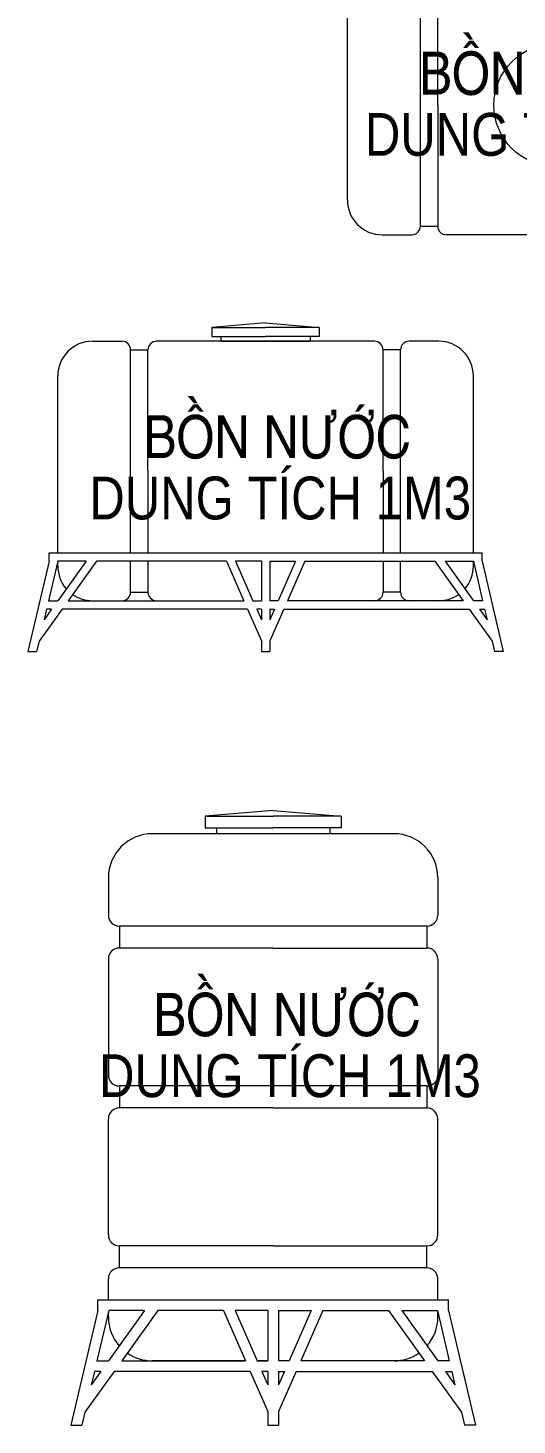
# Model space of a CAD drawing. Header units: millimetres. Extents: x -37049 to 129367, y 25385 to 90033.
# Drawn here: x 28449 to 30275, y 48797 to 54019 of the extents above; entities that cross this region are included whole.
import ezdxf
from ezdxf.enums import TextEntityAlignment as Align

# ---------------------------------------------------------------- set-up
doc = ezdxf.new("R2010")
doc.units = ezdxf.units.MM
doc.header["$MEASUREMENT"] = 0
doc.layers.add('NCHU', color=70, linetype='Continuous')
doc.layers.add('NTBI', color=150, linetype='Continuous', lineweight=20)
doc.styles.add('AVO', font='vhelvcn.ttf')

# ---------------------------------------------------------------- blocks, each defined once
blk = doc.blocks.new('A$C49885DAF')
at = {"layer": 'NTBI'}
for p, q in [((686.4, 1210.8), (887, 1210.8)), ((1087.5, 1210.8), (887, 1210.8)), ((240.6, 1159.3), (351, 1159.3)), ((1293.6, 1159.3), (480.3, 1159.3)), ((720.1, 1177.1), (887, 1177.1)), ((720.1, 1159.3), (1053.8, 1159.3)), ((1053.8, 1177.1), (887, 1177.1)), ((1533.4, 1159.3), (1423, 1159.3)), ((383.3, 1126.9), (448, 1126.9)), ((383.3, 368.7), (383.3, 1126.9)), ((448, 674.3), (448, 1126.9)), ((1326, 674.3), (1326, 1126.9)), ((1390.6, 368.7), (1390.6, 1126.9)), ((111.3, 368.7), (111.3, 1029.9)), ((1662.7, 368.7), (1662.7, 1029.9)), ((448, 674.3), (448, 368.7)), ((1326, 674.3), (1326, 368.7)), ((111.3, 318.6), (111.3, 337.2)), ((383.3, 221.6), (383.3, 337.2)), ((448, 337.2), (448, 221.6)), ((1326, 337.2), (1326, 221.6)), ((1390.6, 221.6), (1390.6, 337.2)), ((1662.7, 318.6), (1662.7, 337.2)), ((383.3, 221.6), (448, 221.6)), ((240.6, 189.3), (351, 189.3)), ((1533.4, 189.3), (1423, 189.3))]:
    blk.add_line(p, q, dxfattribs=at)
at = {"layer": 'NTBI', "color": 3}
for p, q in [((78.9, 337.2), (78.9, 368.7)), ((78.9, 368.7), (1695.1, 368.7)), ((1695.1, 368.7), (1695.1, 368.7)), ((1695.1, 337.2), (1695.1, 368.7)), ((78.9, 337.2), (0, 0)), ((111.3, 337.2), (76.7, 189.3)), ((216.8, 337.2), (111, 189.3)), ((216.8, 337.2), (111.3, 337.2)), ((255.6, 337.2), (149.8, 189.3)), ((740.6, 337.2), (255.6, 337.2)), ((740.6, 337.2), (805.5, 189.3)), ((775, 337.2), (840, 189.3)), ((871.2, 337.2), (871.2, 189.3)), ((902.7, 337.2), (902.7, 189.3)), ((998.9, 337.2), (934, 189.3)), ((1033.4, 337.2), (968.4, 189.3)), ((1033.4, 337.2), (1518.3, 337.2)), ((1518.3, 337.2), (1624.2, 189.3)), ((1557.1, 337.2), (1663, 189.3)), ((1557.1, 337.2), (1662.7, 337.2)), ((1662.7, 337.2), (1697.3, 189.3)), ((1695.1, 337.2), (1774, 0)), ((127.2, 157.7), (41.2, 37.6)), ((69.3, 157.7), (60, 118.1)), ((88.4, 157.7), (60, 118.1)), ((88.4, 157.7), (69.3, 157.7)), ((76.7, 189.3), (111, 189.3)), ((819.4, 157.7), (127.2, 157.7)), ((149.8, 189.3), (805.5, 189.3)), ((819.4, 157.7), (871.2, 39.6)), ((840, 189.3), (871.2, 189.3)), ((871.2, 157.7), (853.8, 157.7)), ((853.8, 157.7), (871.2, 118.1)), ((871.2, 157.7), (871.2, 118.1)), ((934, 189.3), (902.7, 189.3)), ((902.7, 157.7), (920.1, 157.7)), ((954.6, 157.7), (902.7, 39.6)), ((920.1, 157.7), (902.7, 118.1)), ((902.7, 157.7), (902.7, 118.1)), ((954.6, 157.7), (1646.8, 157.7)), ((1624.2, 189.3), (968.4, 189.3)), ((1646.8, 157.7), (1732.8, 37.6)), ((1697.3, 189.3), (1663, 189.3)), ((1685.6, 157.7), (1704.7, 157.7)), ((1685.6, 157.7), (1713.9, 118.1)), ((1704.7, 157.7), (1713.9, 118.1)), ((0, 0), (32.4, 0)), ((41.2, 37.6), (32.4, 0)), ((871.2, 39.6), (871.2, 0)), ((871.2, 0), (902.7, 0)), ((902.7, 39.6), (902.7, 0)), ((1732.8, 37.6), (1741.6, 0)), ((1774, 0), (1741.6, 0))]:
    blk.add_line(p, q, dxfattribs=at)
at = {"layer": 'NTBI'}
for points in [[(887, 1227.6), (686.4, 1210.8), (686.4, 1177.1), (720.1, 1177.1), (720.1, 1159.3)], [(887, 1227.6), (1087.5, 1210.8), (1087.5, 1177.1), (1053.8, 1177.1), (1053.8, 1159.3)], [(1390.6, 1126.9), (1326, 1126.9)], [(1390.6, 221.6), (1326, 221.6)]]:
    blk.add_lwpolyline(points, dxfattribs=at)
at = {"layer": 'NTBI', "color": 3}
for points in [[(871.2, 337.2), (775, 337.2)], [(902.7, 337.2), (998.9, 337.2)]]:
    blk.add_lwpolyline(points, dxfattribs=at)
at = {"layer": 'NTBI'}
for centre, radius, start, end in [((240.6, 1029.9), 129.3, 90, 180), ((351, 1126.9), 32.3, 0, 90), ((480.3, 1126.9), 32.3, 90, 180), ((1293.6, 1126.9), 32.3, 0, 90), ((1423, 1126.9), 32.3, 90, 180), ((1533.4, 1029.9), 129.3, 0, 90), ((240.6, 318.6), 129.3, 180, 220.9323), ((1533.4, 318.6), 129.3, 319.0678, 0), ((240.6, 318.6), 129.3, 235.0307, 270), ((351, 221.6), 32.3, 270, 0), ((480.3, 221.6), 32.3, 180, 270), ((1293.6, 221.6), 32.3, 270, 0), ((1423, 221.6), 32.3, 180, 270), ((1533.4, 318.6), 129.3, 270, 304.9694)]:
    blk.add_arc(centre, radius, start, end, dxfattribs=at)
blk = doc.blocks.new('A$C4F773856')
at = {"layer": 'NTBI'}
for p, q in [((129.3, 970), (239.7, 970)), ((1182.4, 970), (369.1, 970)), ((1422.1, 970), (1311.7, 970)), ((272.1, 32.3), (272.1, 937.7)), ((272.1, 937.7), (336.7, 937.7)), ((336.7, 485), (336.7, 937.7)), ((1214.7, 485), (1214.7, 937.7)), ((1279.4, 32.3), (1279.4, 937.7)), ((0, 129.3), (0, 840.7)), ((1551.4, 129.3), (1551.4, 840.7)), ((336.7, 485), (336.7, 32.3)), ((1214.7, 485), (1214.7, 32.3)), ((272.1, 32.3), (336.7, 32.3)), ((129.3, 0), (239.7, 0)), ((1182.4, 0), (369.1, 0)), ((1422.1, 0), (1311.7, 0))]:
    blk.add_line(p, q, dxfattribs=at)
for points in [[(1279.4, 937.7), (1214.7, 937.7)], [(1279.4, 32.3), (1214.7, 32.3)]]:
    blk.add_lwpolyline(points, dxfattribs=at)
blk.add_circle((775.7, 485), 229.3, dxfattribs=at)
for centre, radius, start, end in [((129.3, 840.7), 129.3, 90, 180), ((239.7, 937.7), 32.3, 0, 90), ((369.1, 937.7), 32.3, 90, 180), ((1182.4, 937.7), 32.3, 0, 90), ((1311.7, 937.7), 32.3, 90, 180), ((1422.1, 840.7), 129.3, 0, 90), ((129.3, 129.3), 129.3, 180, 270), ((1422.1, 129.3), 129.3, 270, 0), ((239.7, 32.3), 32.3, 270, 0), ((369.1, 32.3), 32.3, 180, 270), ((1182.4, 32.3), 32.3, 270, 0), ((1311.7, 32.3), 32.3, 180, 270)]:
    blk.add_arc(centre, radius, start, end, dxfattribs=at)
blk = doc.blocks.new('A$C201B0454')
at = {"layer": 'NTBI'}
for p, q in [((500.7, 2275.3), (755, 2275.3)), ((1009.3, 2275.3), (755, 2275.3)), ((1206, 2210), (304, 2210)), ((543.5, 2232.6), (755, 2232.6)), ((966.5, 2232.6), (755, 2232.6)), ((140, 2046), (140, 1906)), ((1370, 2046), (1370, 1906)), ((1329, 1865), (181, 1865)), ((755, 1783), (181, 1783)), ((755, 1783), (1329, 1783)), ((140, 1742), (140, 1308.4)), ((1370, 1742), (1370, 1308.4)), ((1329, 1267.4), (181, 1267.4)), ((755, 1185.4), (181, 1185.4)), ((755, 1185.4), (1329, 1185.4)), ((140, 710.7), (140, 1144.4)), ((1370, 710.7), (1370, 1144.4)), ((755, 669.7), (181, 669.7)), ((181, 587.7), (181, 669.7)), ((755, 669.7), (1329, 669.7)), ((1329, 587.7), (1329, 669.7)), ((1329, 587.7), (181, 587.7)), ((140, 467.6), (140, 546.7)), ((1370, 467.6), (1370, 546.7)), ((140, 404), (140, 423)), ((1370, 404), (1370, 423)), ((651.7, 240), (304, 240)), ((735, 240), (695.4, 240)), ((814.6, 240), (775, 240)), ((1206, 240), (858.3, 240))]:
    blk.add_line(p, q, dxfattribs=at)
at = {"layer": 'NTBI', "color": 3}
for p, q in [((100, 427.6), (0, 0)), ((141.1, 427.6), (97.2, 240)), ((100, 427.6), (100, 467.6)), ((100, 467.6), (1410, 467.6)), ((275, 427.6), (140.7, 240)), ((275, 427.6), (141.1, 427.6)), ((324.2, 427.6), (189.9, 240)), ((569.4, 427.6), (324.2, 427.6)), ((569.4, 427.6), (651.7, 240)), ((613.1, 427.6), (695.4, 240)), ((735, 427.6), (735, 240)), ((775, 427.6), (775, 240)), ((896.9, 427.6), (814.6, 240)), ((940.6, 427.6), (858.3, 240)), ((940.6, 427.6), (1185.8, 427.6)), ((1185.8, 427.6), (1320.1, 240)), ((1235, 427.6), (1369.3, 240)), ((1235, 427.6), (1368.9, 427.6)), ((1368.9, 427.6), (1412.8, 240)), ((1410, 427.6), (1410, 467.6)), ((1410, 427.6), (1510, 0)), ((97.2, 240), (140.7, 240)), ((189.9, 240), (651.7, 240)), ((695.4, 240), (735, 240)), ((814.6, 240), (775, 240)), ((1320.1, 240), (858.3, 240)), ((1412.8, 240), (1369.3, 240)), ((161.3, 200), (52.2, 47.7)), ((87.9, 200), (76.1, 149.8)), ((112.1, 200), (76.1, 149.8)), ((112.1, 200), (87.9, 200)), ((669.3, 200), (161.3, 200)), ((669.3, 200), (735, 50.2)), ((735, 200), (713, 200)), ((713, 200), (735, 149.8)), ((735, 200), (735, 149.8)), ((775, 200), (797, 200)), ((840.7, 200), (775, 50.2)), ((797, 200), (775, 149.8)), ((775, 200), (775, 149.8)), ((840.7, 200), (1348.7, 200)), ((1348.7, 200), (1457.8, 47.7)), ((1397.9, 200), (1422.1, 200)), ((1397.9, 200), (1433.9, 149.8)), ((1422.1, 200), (1433.9, 149.8)), ((0, 0), (41.1, 0)), ((52.2, 47.7), (41.1, 0)), ((735, 50.2), (735, 0)), ((735, 0), (775, 0)), ((775, 50.2), (775, 0)), ((1457.8, 47.7), (1468.9, 0)), ((1510, 0), (1468.9, 0))]:
    blk.add_line(p, q, dxfattribs=at)
at = {"layer": 'NTBI'}
for points in [[(755, 2296.7), (500.7, 2275.3), (500.7, 2232.6), (543.5, 2232.6), (543.5, 2210)], [(755, 2296.7), (1009.3, 2275.3), (1009.3, 2232.6), (966.5, 2232.6), (966.5, 2210)], [(181, 1865), (181, 1783)], [(1329, 1865), (1329, 1783)], [(181, 1267.4), (181, 1185.4)], [(1329, 1267.4), (1329, 1185.4)]]:
    blk.add_lwpolyline(points, dxfattribs=at)
at = {"layer": 'NTBI', "color": 3}
for points in [[(735, 427.6), (613.1, 427.6)], [(775, 427.6), (896.9, 427.6)]]:
    blk.add_lwpolyline(points, dxfattribs=at)
at = {"layer": 'NTBI'}
for centre, radius, start, end in [((304, 2046), 164, 90, 180), ((1206, 2046), 164, 0, 90), ((181, 1906), 41, 180, 270), ((1329, 1906), 41, 270, 0), ((181, 1742), 41, 90, 180), ((1329, 1742), 41, 0, 90), ((181, 1308.4), 41, 180, 270), ((1329, 1308.4), 41, 270, 0), ((181, 1144.4), 41, 90, 180), ((1329, 1144.4), 41, 0, 90), ((181, 710.7), 41, 180, 270), ((1329, 710.7), 41, 270, 0), ((181, 546.7), 41, 90, 180), ((1329, 546.7), 41, 0, 90), ((304, 404), 164, 180, 221.2474), ((1206, 404), 164, 318.7526, 0), ((304, 404), 164, 235.3374, 270), ((1206, 404), 164, 270, 304.6626)]:
    blk.add_arc(centre, radius, start, end, dxfattribs=at)

msp = doc.modelspace()

# ---------------------------------------------------------------- block references
at = {"layer": 'NTBI', "rotation": 359.9999999999985}
for name, p in [('A$C4F773856', (29641.9, 53245.7)), ('A$C49885DAF', (28449.1, 51688.7)), ('A$C201B0454', (28609.3, 48797))]:
    msp.add_blockref(name, p, dxfattribs=at)

# ---------------------------------------------------------------- texts
at = {"layer": 'NCHU', "ltscale": 0.75, "style": 'AVO'}
for s, p in [('BOÀN NÖÔÙC', (30408.7, 53884.1)), ('DUNG TÍCH 1M3', (30419.5, 53640.7)), ('BOÀN NÖÔÙC', (29380.1, 52525.1)), ('DUNG TÍCH 1M3', (29390.8, 52281.7)), ('BOÀN NÖÔÙC', (29416.4, 50365.7)), ('DUNG TÍCH 1M3', (29427.1, 50122.3))]:
    msp.add_text(s, height=160, rotation=360, dxfattribs=at).set_placement(p, align=Align.MIDDLE)

doc.saveas('drawing.dxf')
